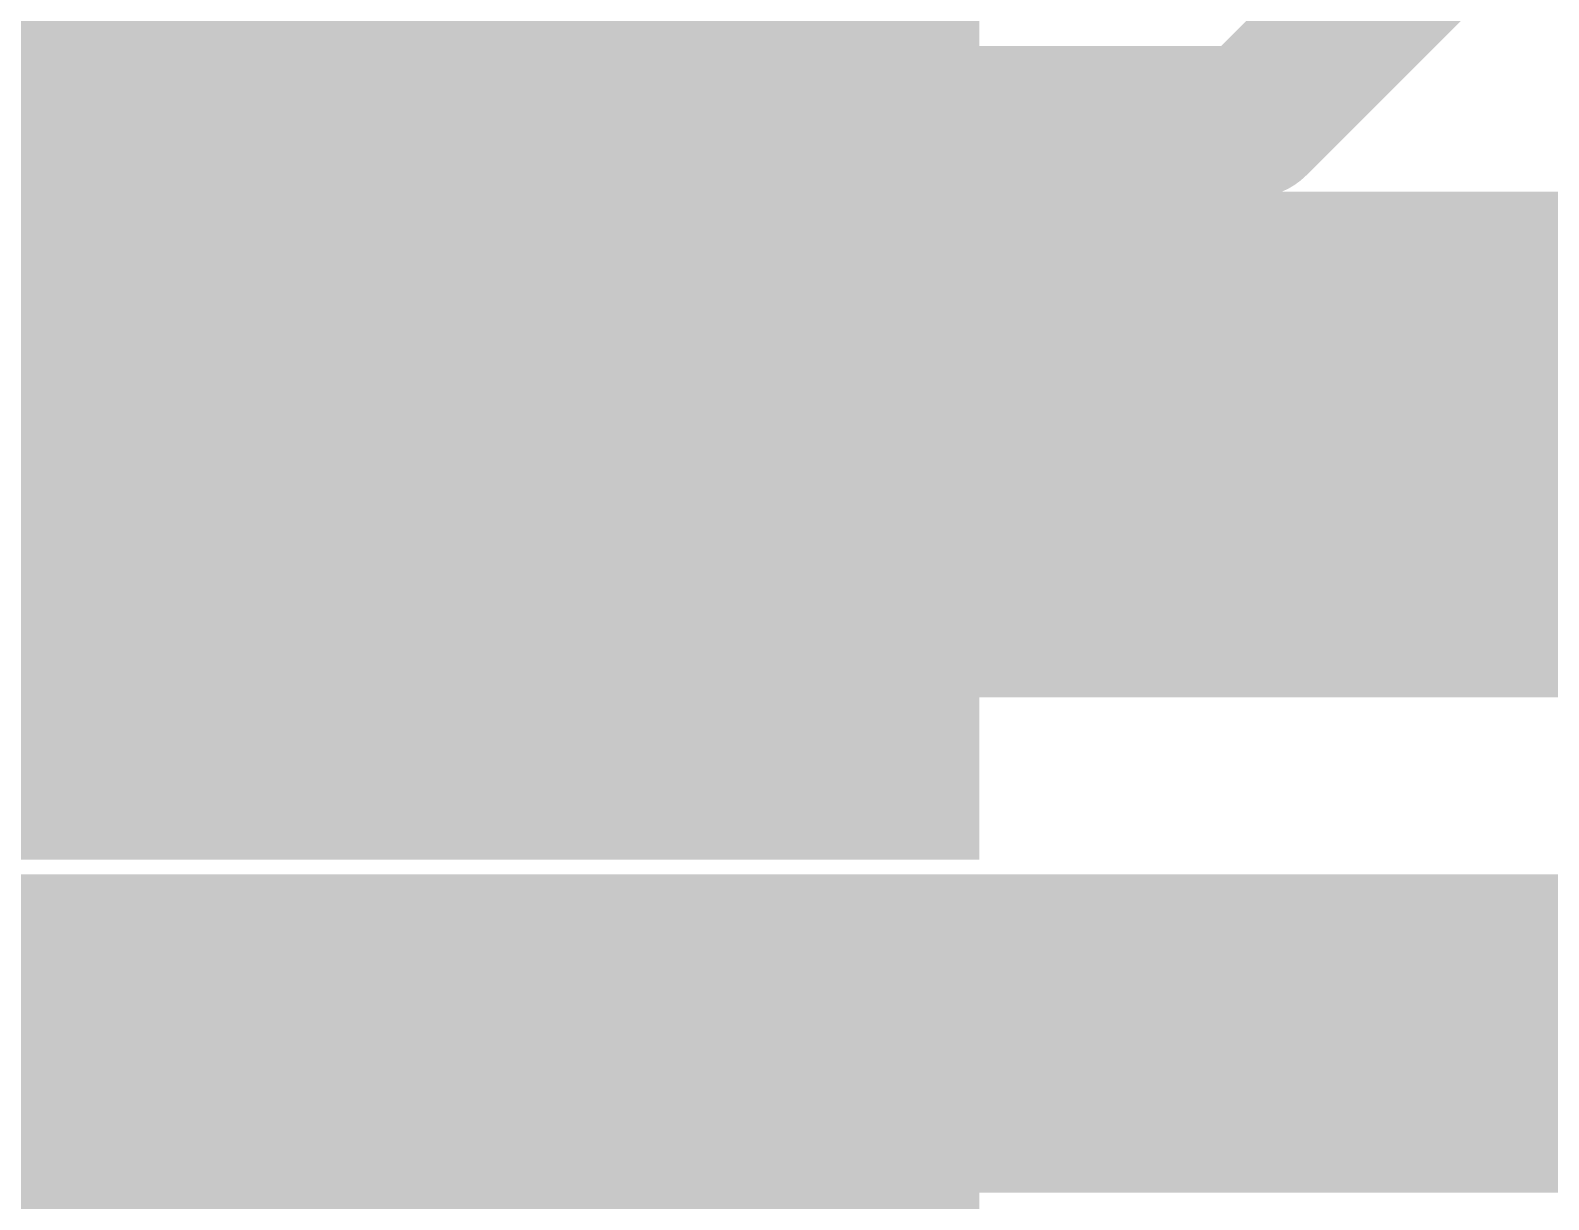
# Model space of a CAD drawing. Header units: millimetres. Extents: x 0.01 to 1.77, y 0.01 to 0.78.
# Drawn here: x 0.5254 to 0.5855, y 0.2651 to 0.3114 of the extents above; entities that cross this region are included whole.
import ezdxf

# ---------------------------------------------------------------- set-up
doc = ezdxf.new("R2010")
doc.units = ezdxf.units.MM
doc.header["$MEASUREMENT"] = 0
for name, color, linetype in [('BottomLayer', 5, 'Continuous'), ('BottomOverlay', 54, 'Continuous'), ('TopLayer', 1, 'Continuous'), ('TopPaste', 8, 'Continuous'), ('TopSolder', 216, 'Continuous')]:
    doc.layers.add(name, color=color, linetype=linetype)
doc.styles.add('Arial', font='', dxfattribs={"height": 0.2})
doc.styles.get('Arial').set_extended_font_data('Arial')

# ---------------------------------------------------------------- blocks, each defined once
blk = doc.blocks.new('24_WQFN__4_4__1')
at = {"layer": 'TopLayer'}
for points in [[(-0.035039, 0.061024), (-0.035039, 0.094488), (-0.024016, 0.094488), (-0.024016, 0.061024)], [(-0.015354, 0.061024), (-0.015354, 0.094488), (-0.004331, 0.094488), (-0.004331, 0.061024)], [(0.004331, 0.061024), (0.004331, 0.094488), (0.015354, 0.094488), (0.015354, 0.061024)]]:
    blk.add_hatch(color=1, dxfattribs=at).paths.add_polyline_path(points)
at = {"layer": 'TopPaste'}
for points in [[(-0.035039, 0.061024), (-0.035039, 0.094488), (-0.024016, 0.094488), (-0.024016, 0.061024)], [(-0.015354, 0.061024), (-0.015354, 0.094488), (-0.004331, 0.094488), (-0.004331, 0.061024)], [(0.004331, 0.061024), (0.004331, 0.094488), (0.015354, 0.094488), (0.015354, 0.061024)]]:
    blk.add_hatch(color=8, dxfattribs=at).paths.add_polyline_path(points)
at = {"layer": 'TopSolder'}
for points in [[(-0.039039, 0.057024), (-0.039039, 0.098488), (-0.020016, 0.098488), (-0.020016, 0.057024)], [(-0.019354, 0.057024), (-0.019354, 0.098488), (-0.000331, 0.098488), (-0.000331, 0.057024)], [(0.000331, 0.057024), (0.000331, 0.098488), (0.019354, 0.098488), (0.019354, 0.057024)]]:
    blk.add_hatch(color=216, dxfattribs=at).paths.add_polyline_path(points)

msp = doc.modelspace()

# ---------------------------------------------------------------- linework, layer by layer
at = {"layer": 'BottomLayer'}
for points, const_width in [([(0.46, 0.295), (0.638, 0.295)], 0.02), ([(0.466263, 0.273), (0.638, 0.273)], 0.01), ([(0.520209, 0.270717), (0.522493, 0.273)], 0.01), ([(0.541215, 0.273), (0.543498, 0.270717)], 0.01), ([(0.555565, 0.270717), (0.557848, 0.273)], 0.01), ([(0.57657, 0.273), (0.578853, 0.270717)], 0.01), ([(0.35352, 0.270717), (0.638604, 0.270717)], 0.01)]:
    msp.add_lwpolyline(points, dxfattribs=dict(at, const_width=const_width))
at = {"layer": 'BottomLayer', "const_width": 0.005}
for points in [[(0.519993, 0.273, 1), (0.524993, 0.273, 1)], [(0.538715, 0.273, 1), (0.543715, 0.273, 1)], [(0.555348, 0.273, 1), (0.560348, 0.273, 1)], [(0.57407, 0.273, 1), (0.57907, 0.273, 1)], [(0.540998, 0.270717, 1), (0.545998, 0.270717, 1)], [(0.553065, 0.270717, 1), (0.558065, 0.270717, 1)], [(0.576353, 0.270717, 1), (0.581353, 0.270717, 1)]]:
    msp.add_lwpolyline(points, format="xyb", close=True, dxfattribs=at)
at = {"layer": 'TopLayer', "const_width": 0.006}
for points in [[(0.573772, 0.307772), (0.589, 0.323)], [(0.579087, 0.288087), (0.605, 0.314)], [(0.542228, 0.307772), (0.573772, 0.307772)], [(0.542228, 0.288087), (0.579087, 0.288087)], [(0.588, 0.268402), (0.607598, 0.288)], [(0.542228, 0.268402), (0.588, 0.268402)]]:
    msp.add_lwpolyline(points, dxfattribs=at)
at = {"layer": 'TopLayer', "const_width": 0.003}
for points in [[(0.540728, 0.307772, 1), (0.543728, 0.307772, 1)], [(0.572272, 0.307772, 1), (0.575272, 0.307772, 1)], [(0.572272, 0.307772, 1), (0.575272, 0.307772, 1)], [(0.540728, 0.288087, 1), (0.543728, 0.288087, 1)], [(0.577587, 0.288087, 1), (0.580587, 0.288087, 1)], [(0.577587, 0.288087, 1), (0.580587, 0.288087, 1)], [(0.540728, 0.268402, 1), (0.543728, 0.268402, 1)], [(0.5865, 0.268402, 1), (0.5895, 0.268402, 1)], [(0.5865, 0.268402, 1), (0.5895, 0.268402, 1)]]:
    msp.add_lwpolyline(points, format="xyb", close=True, dxfattribs=at)

# ---------------------------------------------------------------- block references
at = {"rotation": 270}
msp.add_blockref('24_WQFN__4_4__1', (0.464472, 0.278244), dxfattribs=at)

# ---------------------------------------------------------------- texts
at = {"layer": 'BottomOverlay', "style": 'Arial', "text_generation_flag": 2}
msp.add_text('ZERO CARBON FOOTPRINT', height=0.0162026, rotation=360, dxfattribs=at).set_placement((0.838241, 0.288721))

doc.saveas('drawing.dxf')
